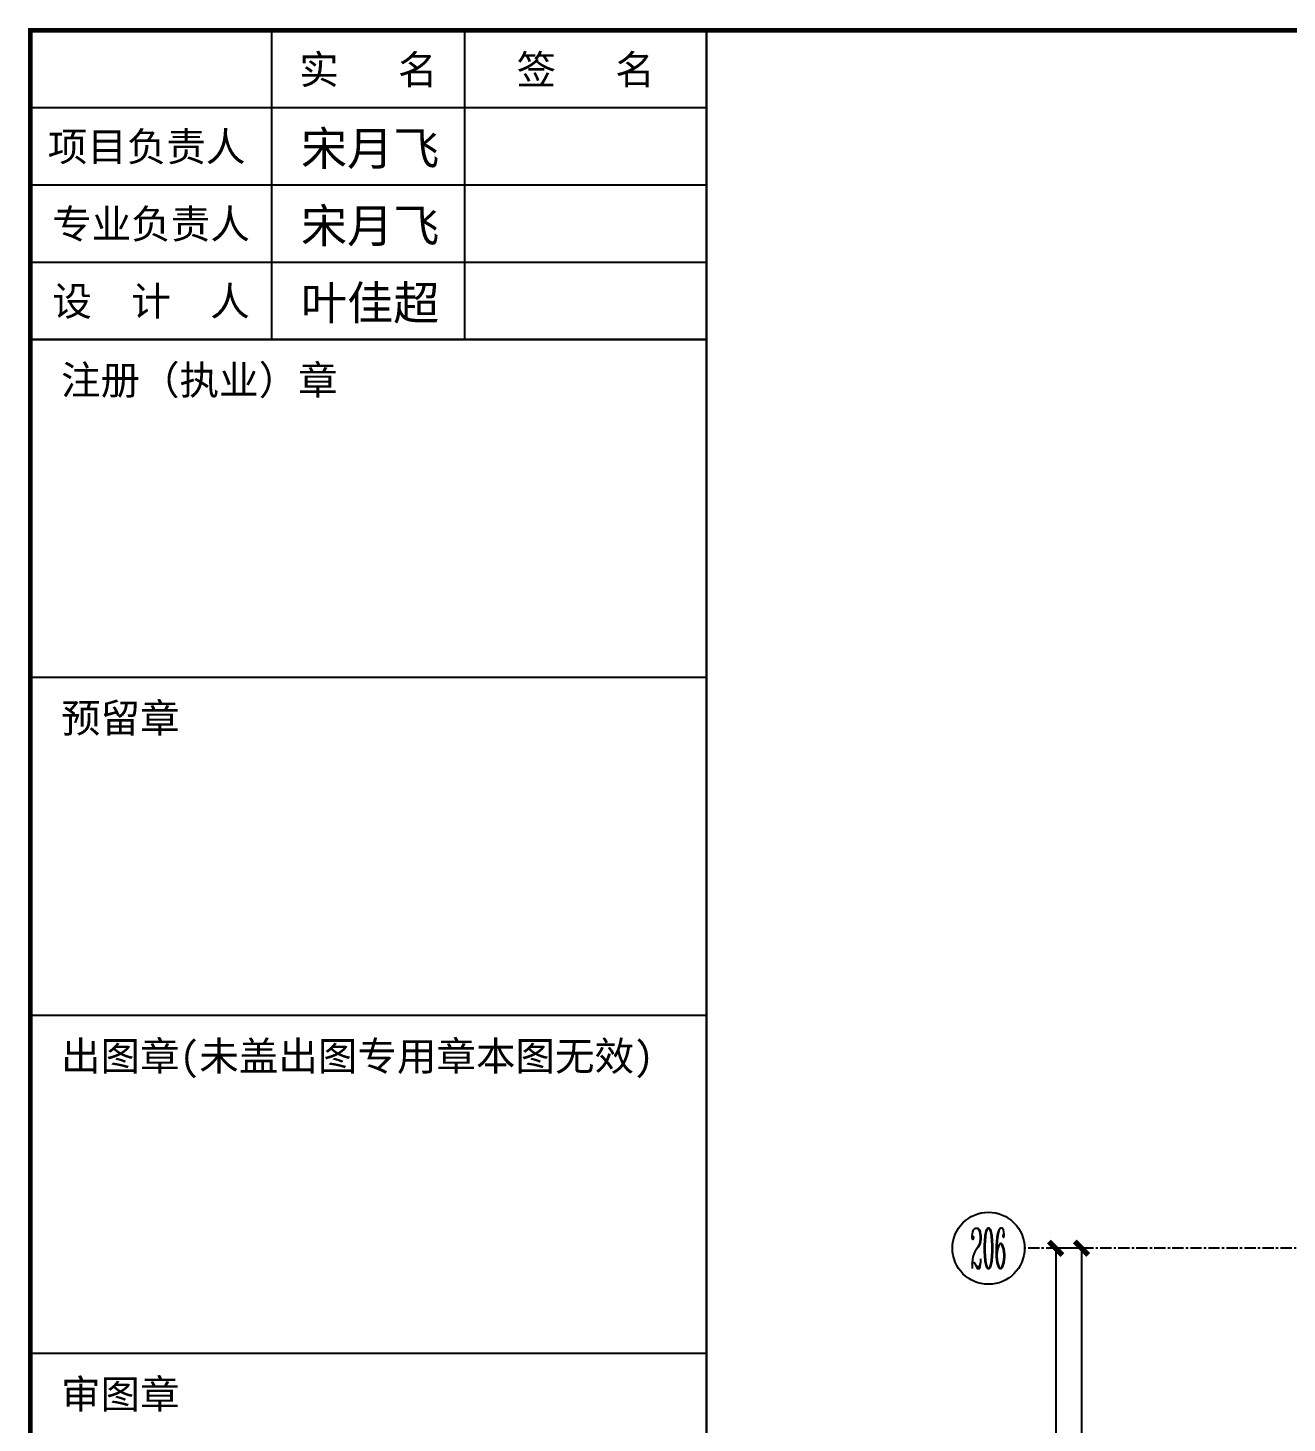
# Model space of a CAD drawing. Extents: x 782294 to 1727252, y -631030 to 17645.
# Drawn here: x 976202 to 1015314, y -320817 to -277480 of the extents above; entities that cross this region are included whole.
import ezdxf
from ezdxf.enums import TextEntityAlignment as Align

# ---------------------------------------------------------------- set-up
doc = ezdxf.new("R2010")
doc.units = 0
doc.linetypes.add('CENTER', pattern=[2, 1.25, -0.25, 0.25, -0.25])
doc.layers.get('Defpoints').update_dxf_attribs({"color": 210})
for name, color, linetype in [('0-cxFrame', 155, 'Continuous'), ('3符号', 3, 'Continuous'), ('DIM', 173, 'Continuous'), ('DOTE', 1, 'CENTER'), ('qianming', 155, 'Continuous')]:
    doc.layers.add(name, color=color, linetype=linetype)
doc.layers.add('0-cxText', color=131, linetype='Continuous', lineweight=25)
doc.styles.add('_TCH_AXIS', font='COMPLEX', dxfattribs={"bigfont": 'GBCBIG'})
doc.styles.add('cx_biaoti', font='')
doc.styles.add('cx_tuming', font='simhei.ttf')
doc.styles.add('cx_tuqian1', font='')
doc.styles.add('DHTEXT-1', font='romans.shx', dxfattribs={"width": 0.7, "bigfont": 'chinese.shx'})
doc.styles.add('图框宋体', font='', dxfattribs={"width": 0.75})
doc.styles.add('黑体', font='simhei.ttf', dxfattribs={"height": 12})
doc.styles.get('cx_biaoti').set_extended_font_data('SimSun')
doc.styles.get('cx_tuqian1').set_extended_font_data('SimSun')
doc.styles.get('图框宋体').set_extended_font_data('SimSun')
doc.dimstyles.new('ZN280', dxfattribs={"dimscale": 280, "dimtxt": 2.5, "dimasz": 1.5, "dimexe": 1, "dimexo": 2, "dimgap": 0.9, "dimtad": 1, "dimdec": 0, "dimdsep": 46, "dimtxsty": 'DHTEXT-1', "dimblk": 'ARCHTICK', "dimcen": 2.5, "dimclrd": 173, "dimclre": 173, "dimclrt": 7, "dimazin": 2, "dimtfac": 1, "dimtdec": 0, "dimtix": 1, "dimtmove": 2, "dimatfit": 3, "dimfxl": 0, "dimarcsym": 0})

# ---------------------------------------------------------------- blocks, each defined once
blk = doc.blocks.new('zjcx_lan_xinxi(Dragon)')
for p, q in [((7000, -3200), (0, -3200)), ((7000, -6700), (0, -6700)), ((7000, -10200), (0, -10200)), ((7000, -13700), (0, -13700))]:
    blk.add_line(p, q)
at = {"const_width": 25}
blk.add_lwpolyline([(0, -20700), (7000, -20700), (7000, 0), (0, 0)], close=True, dxfattribs=at)
for points in [[(2500, -3200), (2500, 0)], [(4500, -3200), (4500, 0)], [(0, -800), (7000, -800)], [(0, -1600), (7000, -1600)], [(0, -2400), (7000, -2400)]]:
    blk.add_lwpolyline(points)
for points in [[(7000, -3200), (7000, 0)], [(0, -3200), (7000, -3200)], [(0, -20700), (7000, -20700), (7000, -3200)]]:
    blk.add_lwpolyline(points, dxfattribs=at)
at = {"style": '图框宋体'}
for s, p in [('实   名', (3500, -400)), ('签   名', (5750, -400)), ('项目负责人', (1204, -1200)), ('专业负责人', (1250, -2000)), ('设  计  人', (1250, -2800))]:
    blk.add_text(s, height=300, dxfattribs=at).set_placement(p, align=Align.MIDDLE)
for s, p in [('注册（执业）章', (318, -3771)), ('预留章', (318, -7271)), ('出图章(未盖出图专用章本图无效)', (318, -10771)), ('审图章', (318, -14271))]:
    blk.add_text(s, height=300, dxfattribs=at).set_placement(p)
blk = doc.blocks.new('T-信息(Dragon)')
at = {"layer": '0-cxFrame'}
blk.add_blockref('zjcx_lan_xinxi(Dragon)', (0, 0), dxfattribs=at)
at = {"layer": 'qianming', "color": 3, "style": 'cx_biaoti'}
for s, p in [('宋月飞', (3519, -1222)), ('宋月飞', (3519, -2022)), ('叶佳超', (3519, -2822))]:
    blk.add_text(s, height=350, dxfattribs=at).set_placement(p, align=Align.MIDDLE_CENTER)
blk = doc.blocks.new('TK22.A1 L(Dragon)')
at = {"layer": '0-cxFrame', "const_width": 0.5}
blk.add_lwpolyline([(-80, 10), (-821, 10), (-821, 584), (-80, 584)], close=True, dxfattribs=at)
at = {"layer": '0-cxFrame', "xscale": 0.01, "yscale": 0.01, "zscale": 0.01}
blk.add_blockref('T-信息(Dragon)', (-821, 584), dxfattribs=at)
at = {"style": '黑体', "flags": 4}
blk.add_attdef('图幅', text='', height=3.3, dxfattribs=at).set_placement((-40, 3), align=Align.RIGHT)
at = {"layer": '0-cxText', "flags": 4}
for tag, height, style, p in [('建设单位', 3.5, 'cx_tuming', (-45, 240)), ('项目名称', 3.5, 'cx_tuming', (-45, 210)), ('子项名称', 3.5, 'cx_tuming', (-45, 180)), ('工程编号', 3.3, 'cx_tuqian1', (-35, 165)), ('图名1', 3.5, 'cx_tuming', (-45, 87)), ('图名2', 3.5, 'cx_tuming', (-45, 79)), ('图名3', 3.5, 'cx_tuming', (-45, 71)), ('出图日期', 3.3, 'cx_tuqian1', (-39, 60)), ('专业', 3.3, 'cx_tuqian1', (-55, 52)), ('图号', 3.3, 'cx_tuqian1', (-55, 44)), ('版次', 3.3, 'cx_tuqian1', (-20, 44))]:
    blk.add_attdef(tag, text='', height=height, dxfattribs=dict(at, style=style)).set_placement(p, align=Align.MIDDLE)
at = {"layer": 'Defpoints', "color": 6, "flags": 4}
for tag, height, style, p in [('tufu', 3.3, '黑体', (-12, 12)), ('dwfname', 4, 'cx_tuqian1', (-80, 3))]:
    blk.add_attdef(tag, text='', height=height, dxfattribs=dict(at, style=style)).set_placement(p, align=Align.RIGHT)
blk = doc.blocks.new('_ArchTick')
at = {"color": 0, "linetype": 'ByBlock', "const_width": 0.4}
blk.add_lwpolyline([(-0.5, -0.5), (0.5, 0.5)], dxfattribs=at)
blk = doc.blocks.new('*D1435')
at = {"layer": 'Defpoints', "color": 0, "ltscale": 2800, "transparency": 16777216}
for p in [(-8506, 82500), (-9328, 66000), (-8506, 66000)]:
    blk.add_point(p, dxfattribs=at)
at = {"layer": 'DIM', "color": 173, "linetype": 'ByBlock', "lineweight": -2, "ltscale": 2800, "transparency": 16777216}
for p, q in [((-9066, 82500), (-9608, 82500)), ((-9328, 82500), (-9328, 75564)), ((-9328, 66000), (-9328, 72936)), ((-9066, 66000), (-9608, 66000))]:
    blk.add_line(p, q, dxfattribs=at)
at = {"layer": 'DIM', "color": 173, "lineweight": -2, "ltscale": 2800, "transparency": 16777216, "xscale": 420, "yscale": 420, "zscale": 420}
for p, rotation in [((-9328, 82500), 90), ((-9328, 66000), 270)]:
    blk.add_blockref('_ArchTick', p, dxfattribs=dict(at, rotation=rotation))
at = {"layer": 'DIM', "color": 7, "ltscale": 2800, "transparency": 16777216, "insert": (-9053, 74250), "char_height": 700, "attachment_point": 5, "rotation": 90, "style": 'DHTEXT-1'}
blk.add_mtext('16500', dxfattribs=at)
blk = doc.blocks.new('*D1472')
at = {"layer": 'Defpoints', "color": 0, "ltscale": 2800, "transparency": 16777216}
for p in [(-8606, 82500), (-10128, 0), (-8606, 0)]:
    blk.add_point(p, dxfattribs=at)
at = {"layer": 'DIM', "color": 173, "linetype": 'ByBlock', "lineweight": -2, "ltscale": 2800, "transparency": 16777216}
for p, q in [((-9166, 82500), (-10408, 82500)), ((-10128, 82500), (-10128, 42599)), ((-10128, 0), (-10128, 39901)), ((-9166, 0), (-10408, 0))]:
    blk.add_line(p, q, dxfattribs=at)
at = {"layer": 'DIM', "color": 173, "lineweight": -2, "ltscale": 2800, "transparency": 16777216, "xscale": 420, "yscale": 420, "zscale": 420}
for p, rotation in [((-10128, 82500), 90), ((-10128, 0), 270)]:
    blk.add_blockref('_ArchTick', p, dxfattribs=dict(at, rotation=rotation))
at = {"layer": 'DIM', "color": 7, "ltscale": 2800, "transparency": 16777216, "insert": (-9853, 41250), "char_height": 700, "attachment_point": 5, "rotation": 90, "style": 'DHTEXT-1'}
blk.add_mtext('82500', dxfattribs=at)
blk = doc.blocks.new('卓越-轴号')
blk.add_circle((0, 0), 4)
at = {"color": 0, "style": '_TCH_AXIS', "width": 1.041667, "flags": 8}
blk.add_attdef('A', text='', height=4.48, dxfattribs=at).set_placement((-2, -2.24), (2, -2.24), align=Align.FIT)
blk = doc.blocks.new('20250821100646')
at = {"layer": 'DOTE', "ltscale": 280}
blk.add_line((165204.2, 82500), (-11095.8, 82500), dxfattribs=at)
at = {"layer": '3符号', "color": 7}
ref = blk.add_blockref('卓越-轴号', (-12215.8, 82500), dxfattribs=dict(at, xscale=280, yscale=280, zscale=280))
ref.add_attrib('A', '206', dxfattribs={"layer": '0', "color": 0, "height": 1254.4, "style": '_TCH_AXIS', "width": 0.347222}).set_placement((-12775.8, 81872.8), (-11655.8, 81872.8), align=Align.FIT)
at = {"layer": 'DIM', "ltscale": 2800}
for base, p1, p2, picture, middle in [((-10128.4, 0), (-8606.2, 82500), (-8606.2, 0), '*D1472', (-9853.4, 41250)), ((-9328.4, 66000), (-8506.2, 82500), (-8506.2, 66000), '*D1435', (-9053.4, 74250))]:
    dim = blk.add_linear_dim(base=base, p1=p1, p2=p2, angle=270, dimstyle='ZN280', dxfattribs=at)
    dim.commit()
    dim.dimension.update_dxf_attribs({"geometry": picture, "text_midpoint": middle, "dimtype": 129})

msp = doc.modelspace()

# ---------------------------------------------------------------- block references
at = {"layer": '0-cxFrame', "xscale": 300, "yscale": 300, "zscale": 300}
msp.add_blockref('TK22.A1 L(Dragon)', (1222576.7, -452755.4), dxfattribs=at)
at = {"layer": 'DIM', "ltscale": 1500}
msp.add_blockref('20250821100646', (1018254.9, -397885.7), dxfattribs=at)

doc.saveas('drawing.dxf')
